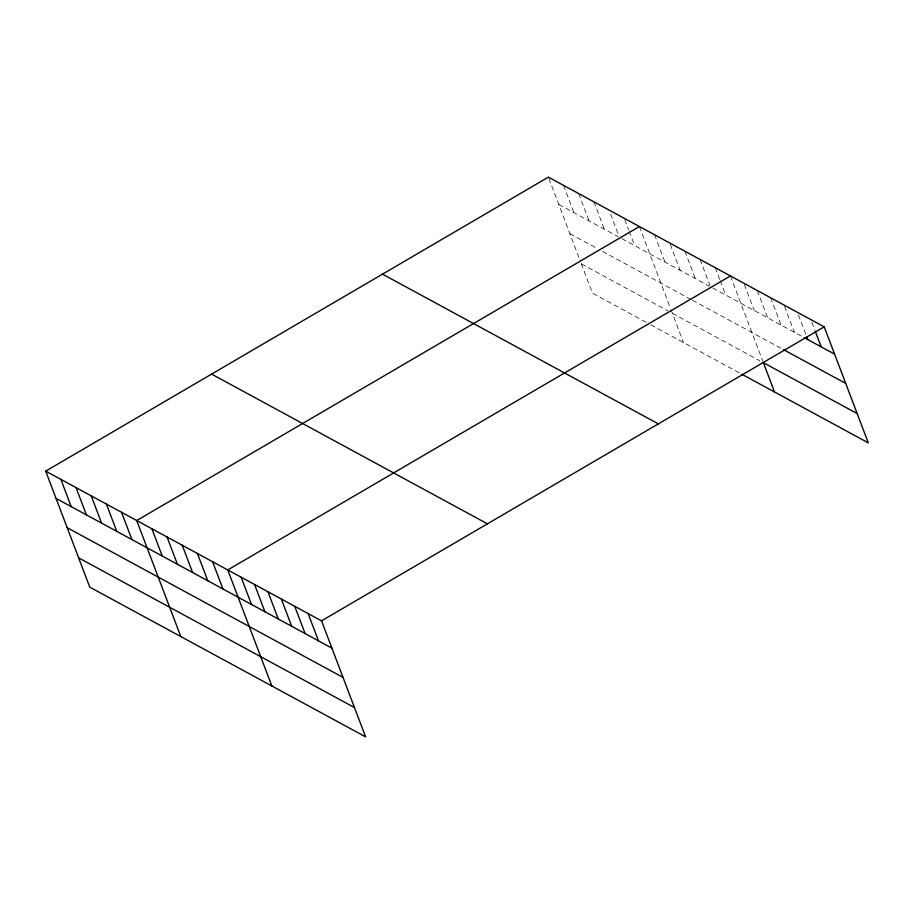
<?xml version="1.0" encoding="UTF-8"?>
<svg xmlns="http://www.w3.org/2000/svg" width="914" height="914" viewBox="0 0 914 914"><rect width="100%" height="100%" fill="white"/><g stroke="black" fill="none" stroke-linecap="round" stroke-linejoin="round"><path stroke-width="0.69" stroke-dasharray="4.57 3.43" d="M558.751 204.416L618.264 236.715M621.771 238.623L709.298 286.128M712.794 288.024L802.926 336.946M569.879 233.698L597.882 248.905M602.554 251.43L691.247 299.575M692.412 300.203L782.384 349.045M581.338 263.872L667.7 310.749M672.361 313.274L759.888 360.779M646.141 322.288L592.466 293.154L579.899 260.102M650.814 324.824L740.671 373.598M811.815 322.185L814.774 329.977M798.425 314.907L805.817 334.387M784.532 306.339L794.392 332.319M770.639 297.77L781.002 325.041M757.238 290.492L767.6 317.775M744.339 284.517L754.199 310.497M730.446 275.948L762.916 361.43M715.274 267.711L719.718 279.41M720.209 280.701L725.636 294.993M700.101 259.485L709.972 285.465M684.929 251.247L695.291 278.53M670.248 244.312L680.119 270.293M654.584 234.784L664.946 262.055M639.412 226.546L670.453 308.247M670.933 309.503L683.489 342.567M624.742 219.611L628.683 229.997M629.175 231.299L634.602 245.592M610.552 213.967L618.938 236.052M593.906 201.845L604.268 229.117M578.733 193.608L589.096 220.88M563.561 185.371L573.923 212.654M548.88 178.436L579.43 258.845"/><path stroke-width="1.37" d="M45.7 471.133L321.534 620.846L365.611 736.867L89.766 587.142L45.7 471.133L548.389 177.133L824.234 326.858L868.3 442.867L741.837 374.237M639.412 226.546L136.723 520.534L180.801 636.555M730.446 275.948L227.757 569.936L271.824 685.957M321.534 620.846L824.234 326.858M804.137 337.609L834.596 354.129M783.595 349.696L845.713 383.412M857.172 413.585L763.396 362.687L774.512 391.969M382.498 274.154L658.343 423.868M211.591 374.112L487.425 523.825M56.062 498.404L331.896 648.117M67.19 527.686L343.024 677.411M78.65 557.86L354.483 707.573M815.277 331.268L821.195 346.863M806.811 336.992L807.793 339.585M308.144 613.568L318.506 640.851M294.742 606.302L305.105 633.573M281.341 599.024L291.703 626.307M267.951 591.758L278.313 619.029M254.549 584.48L264.911 611.763M241.147 577.214L251.51 604.485M212.585 561.71L222.947 588.982M197.413 553.473L207.775 580.744M182.24 545.235L192.603 572.518M167.068 536.998L177.43 564.281M151.895 528.772L162.258 556.043M121.551 512.297L131.913 539.58M106.39 504.071L116.741 531.342M91.217 495.834L101.58 523.105M76.045 487.596L86.407 514.879M60.872 479.359L71.235 506.642"/></g></svg>
